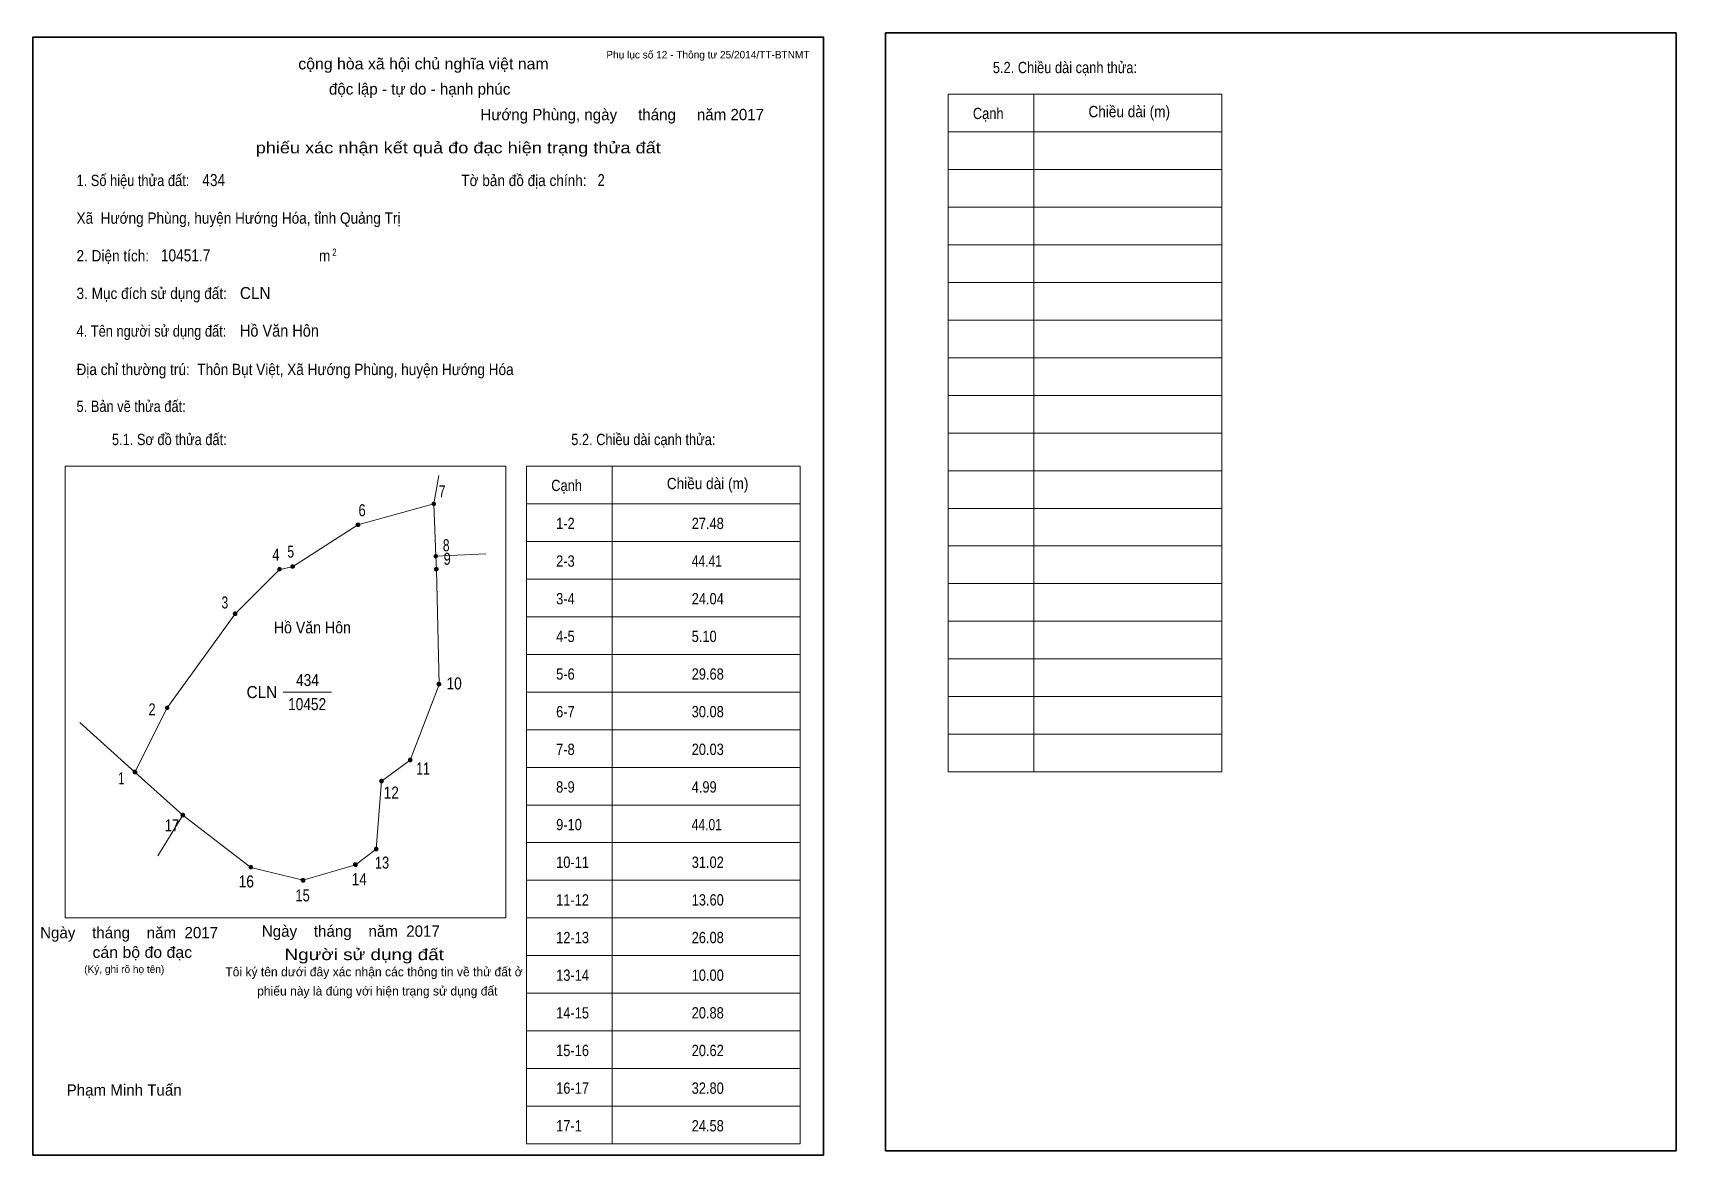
# Model space of a CAD drawing. Header units: centimetres. Extents: x 0 to 43.6, y 0 to 29.8.
import ezdxf
from ezdxf.enums import TextEntityAlignment as Align

# ---------------------------------------------------------------- set-up
doc = ezdxf.new("R2010")
doc.units = ezdxf.units.CM
doc.header["$LTSCALE"] = 0.12
for name, color, linetype in [('30', 7, 'Continuous'), ('34', 7, 'Continuous'), ('62', 7, 'Continuous')]:
    doc.layers.add(name, color=color, linetype=linetype)
for name, color, linetype, lineweight in [('32', 7, 'Continuous', 13), ('33', 7, 'Continuous', 13), ('61', 7, 'Continuous', 13), ('63', 7, 'Continuous', 13)]:
    doc.layers.add(name, color=color, linetype=linetype, lineweight=lineweight)

msp = doc.modelspace()

# ---------------------------------------------------------------- hatches: boundary and pattern name
at = {"layer": '32'}
for points in [[(10.6993, 17.3, 1), (10.5993, 17.3, 1)], [(8.6854, 16.7444, 1), (8.5854, 16.7444, 1)], [(10.7549, 15.9104, 1), (10.6549, 15.9104, 1)], [(6.6021, 15.5639, 1), (6.5021, 15.5639, 1)], [(6.9493, 15.6333, 1), (6.8493, 15.6333, 1)], [(10.7688, 15.5639, 1), (10.6687, 15.5639, 1)], [(5.4215, 14.3833, 1), (5.3215, 14.3833, 1)], [(10.8382, 12.5083, 1), (10.7382, 12.5083, 1)], [(3.616, 11.8833, 1), (3.516, 11.8833, 1)], [(10.0743, 10.4944, 1), (9.9743, 10.4944, 1)], [(2.7625, 10.1764, 1), (2.6625, 10.1764, 1)], [(9.3104, 9.9389, 1), (9.2104, 9.9389, 1)], [(4.0326, 9.0361, 1), (3.9326, 9.0361, 1)], [(9.1715, 8.1333, 1), (9.0715, 8.1333, 1)], [(5.8382, 7.6472, 1), (5.7382, 7.6472, 1)], [(8.616, 7.7167, 1), (8.516, 7.7167, 1)], [(7.2271, 7.3, 1), (7.1271, 7.3, 1)]]:
    msp.add_hatch(color=256, dxfattribs=at).paths.add_polyline_path(points)

# ---------------------------------------------------------------- linework, layer by layer
for centre in [(10.6493, 17.3), (8.6354, 16.7444), (10.7049, 15.9104), (6.5521, 15.5639), (6.8993, 15.6333), (10.7188, 15.5639), (5.3715, 14.3833), (10.7882, 12.5083), (3.566, 11.8833), (10.0243, 10.4944), (2.7125, 10.1764), (9.2604, 9.9389), (3.9826, 9.0361), (9.1215, 8.1333), (5.7882, 7.6472), (8.566, 7.7167), (7.1771, 7.3)]:
    msp.add_circle(centre, 0.05, dxfattribs=at)
at = {"layer": '33'}
msp.add_line((6.65, 12.3), (7.93, 12.3), dxfattribs=at)
at = {"layer": '61'}
for p, q in [((10.65, 17.3), (10.78, 18.05)), ((10.65, 17.3), (10.7, 15.91)), ((10.7, 15.91), (12.03, 15.97)), ((3.98, 9.03), (3.32, 7.95))]:
    msp.add_line(p, q, dxfattribs=at)
for points in [[(10.65, 17.3), (8.63, 16.74), (6.9, 15.63), (6.55, 15.56), (5.37, 14.38), (3.57, 11.88), (2.71, 10.17)], [(10.7, 15.91), (10.72, 15.56), (10.79, 12.5), (10.02, 10.49), (9.26, 9.93), (9.12, 8.13), (8.57, 7.71), (7.18, 7.3), (5.79, 7.64), (3.98, 9.03)], [(1.25, 11.49), (2.71, 10.17), (3.98, 9.03)]]:
    msp.add_lwpolyline(points, dxfattribs=at)
at = {"layer": '63'}
for p, q in [((24.31, 28.18), (31.58, 28.18)), ((24.31, 10.18), (24.31, 28.18)), ((26.59, 10.18), (26.59, 28.18)), ((31.58, 10.18), (31.58, 28.18)), ((24.31, 27.18), (31.58, 27.18)), ((24.31, 26.18), (31.58, 26.18)), ((24.31, 25.18), (31.58, 25.18)), ((24.31, 24.18), (31.58, 24.18)), ((24.31, 23.18), (31.58, 23.18)), ((24.31, 22.18), (31.58, 22.18)), ((24.31, 21.18), (31.58, 21.18)), ((24.31, 20.18), (31.58, 20.18)), ((24.31, 19.18), (31.58, 19.18)), ((0.86, 18.3), (12.56, 18.3)), ((0.86, 6.3), (0.86, 18.3)), ((12.56, 6.3), (12.56, 18.3)), ((13.11, 18.3), (20.38, 18.3)), ((13.11, 0.3), (13.11, 18.3)), ((15.39, 0.3), (15.39, 18.3)), ((20.38, 0.3), (20.38, 18.3)), ((24.31, 18.18), (31.58, 18.18)), ((13.11, 17.3), (20.38, 17.3)), ((24.31, 17.18), (31.58, 17.18)), ((13.11, 16.3), (20.38, 16.3)), ((24.31, 16.18), (31.58, 16.18)), ((13.11, 15.3), (20.38, 15.3)), ((24.31, 15.18), (31.58, 15.18)), ((13.11, 14.3), (20.38, 14.3)), ((24.31, 14.18), (31.58, 14.18)), ((13.11, 13.3), (20.38, 13.3)), ((24.31, 13.18), (31.58, 13.18)), ((13.11, 12.3), (20.38, 12.3)), ((24.31, 12.18), (31.58, 12.18)), ((24.31, 12.18), (31.58, 12.18)), ((13.11, 11.3), (20.38, 11.3)), ((24.31, 11.18), (31.58, 11.18)), ((13.11, 10.3), (20.38, 10.3)), ((24.31, 10.18), (31.58, 10.18)), ((13.11, 9.3), (20.38, 9.3)), ((13.11, 8.3), (20.38, 8.3)), ((13.11, 7.3), (20.38, 7.3)), ((0.86, 6.3), (12.56, 6.3)), ((13.11, 6.3), (20.38, 6.3)), ((13.11, 5.3), (20.38, 5.3)), ((13.11, 4.3), (20.38, 4.3)), ((13.11, 3.3), (20.38, 3.3)), ((13.11, 2.3), (20.38, 2.3)), ((13.11, 2.3), (20.38, 2.3)), ((13.11, 1.3), (20.38, 1.3)), ((13.11, 0.3), (20.38, 0.3))]:
    msp.add_line(p, q, dxfattribs=at)
at = {"layer": '63', "lineweight": 35}
for points in [[(0, 0), (0, 29.7), (21, 29.7), (21, 0)], [(22.65, 0.11), (22.65, 29.81), (43.65, 29.81), (43.65, 0.11)]]:
    msp.add_lwpolyline(points, close=True, dxfattribs=at)

# ---------------------------------------------------------------- texts
at = {"layer": '30'}
for s, width, p in [('1-2', 0.85, (13.9, 16.63)), ('27.48', 0.85, (17.5, 16.63)), ('2-3', 0.85, (13.9, 15.63)), ('44.41', 0.8, (17.5, 15.63)), ('3-4', 0.85, (13.9, 14.63)), ('24.04', 0.85, (17.5, 14.63)), ('4-5', 0.85, (13.9, 13.63)), ('5.10', 0.85, (17.5, 13.63)), ('5-6', 0.85, (13.9, 12.63)), ('29.68', 0.85, (17.5, 12.63)), ('6-7', 0.85, (13.9, 11.63)), ('30.08', 0.85, (17.5, 11.63)), ('7-8', 0.85, (13.9, 10.63)), ('20.03', 0.85, (17.5, 10.63)), ('8-9', 0.85, (13.9, 9.63)), ('4.99', 0.85, (17.5, 9.63)), ('9-10', 0.85, (13.9, 8.63)), ('44.01', 0.8, (17.5, 8.63)), ('10-11', 0.85, (13.9, 7.63)), ('31.02', 0.85, (17.5, 7.63)), ('11-12', 0.85, (13.9, 6.63)), ('13.60', 0.85, (17.5, 6.63)), ('12-13', 0.85, (13.9, 5.63)), ('26.08', 0.85, (17.5, 5.63)), ('13-14', 0.85, (13.9, 4.63)), ('10.00', 0.85, (17.5, 4.63)), ('14-15', 0.85, (13.9, 3.63)), ('20.88', 0.85, (17.5, 3.63)), ('15-16', 0.85, (13.9, 2.63)), ('20.62', 0.85, (17.5, 2.63)), ('16-17', 0.85, (13.9, 1.63)), ('32.80', 0.85, (17.5, 1.63)), ('17-1', 0.85, (13.9, 0.63)), ('24.58', 0.85, (17.5, 0.63))]:
    msp.add_text(s, height=0.3, dxfattribs=dict(at, width=width)).set_placement(p)
at = {"layer": '32'}
for s, width, p in [('7', 0.75, (10.87, 17.47)), ('6', 0.8, (8.745, 16.97)), ('5', 0.75, (6.85, 15.87)), ('8', 0.75, (10.98, 16.04)), ('4', 0.8, (6.455, 15.79)), ('9', 0.8, (11.005, 15.68)), ('3', 0.75, (5.1, 14.52)), ('10', 0.85, (11.19, 12.37)), ('2', 0.8, (3.165, 11.68)), ('1', 0.65, (2.35, 9.85)), ('11', 0.75, (10.365, 10.11)), ('12', 0.85, (9.52, 9.47)), ('17', 0.8, (3.695, 8.6)), ('13', 0.8, (9.275, 7.61)), ('16', 0.85, (5.67, 7.11)), ('14', 0.85, (8.67, 7.17)), ('15', 0.8, (7.165, 6.74))]:
    msp.add_text(s, height=0.32, dxfattribs=dict(at, width=width)).set_placement(p, align=Align.CENTER)
at = {"layer": '33', "width": 0.85}
for s, p in [('434', (7.295, 12.46)), ('10452', (7.285, 11.82))]:
    msp.add_text(s, height=0.32, dxfattribs=at).set_placement(p, align=Align.CENTER)
at = {"layer": '33', "width": 0.95}
msp.add_text('CLN', height=0.32, dxfattribs=at).set_placement((6.49, 12.14), align=Align.RIGHT)
at = {"layer": '34'}
for s, width, p in [('434', 0.85, (4.5, 25.74)), ('2', 0.8, (15, 25.74)), ('10451.7', 0.85, (3.4, 23.74)), ('CLN', 0.95, (5.5, 22.74)), ('Hồ Văn Hôn', 0.9, (5.5, 21.74))]:
    msp.add_text(s, height=0.32, dxfattribs=dict(at, width=width)).set_placement(p)
at = {"layer": '62', "width": 0.9}
msp.add_text('Hồ Văn Hôn', height=0.3125, dxfattribs=at).set_placement((7.425, 13.86), align=Align.CENTER)
at = {"layer": '63'}
for s, height, p in [('Phụ lục số 12 - Thông tư 25/2014/TT-BTNMT', 0.2, (20.63, 29.13)), ('Ngày    tháng    năm  2017', 0.3, (10.81, 5.8)), ('Ngày    tháng    năm  2017', 0.3, (4.92, 5.76)), ('(Ký, ghi rõ họ tên)', 0.2, (3.49, 4.84))]:
    msp.add_text(s, height=height, dxfattribs=at).set_placement(p, align=Align.RIGHT)
at = {"layer": '63', "width": 1.05}
msp.add_text('cộng hòa xã hội chủ nghĩa việt nam', height=0.3, dxfattribs=at).set_placement((10.375, 28.84), align=Align.CENTER)
at = {"layer": '63'}
for s, height, width, p in [('5.2. Chiều dài cạnh thửa:', 0.3, 0.85, (25.5, 28.74)), ('Cạnh', 0.3, 0.85, (24.97, 27.52)), ('Chiều dài (m)', 0.3, 0.9, (28.04, 27.57)), ('1. Số hiệu thửa đất:', 0.3, 0.85, (1.16, 25.74)), ('Tờ bản đồ địa chính:', 0.3, 0.9, (11.38, 25.74)), ('Xã  Hướng Phùng, huyện Hướng Hóa, tỉnh Quảng Trị', 0.3, 0.9, (1.16, 24.74)), ('2. Diện tích:', 0.3, 0.9, (1.16, 23.74)), ('2', 0.2, 0.8, (7.95, 23.88)), ('m', 0.3, 0.9, (7.6, 23.74)), ('3. Mục đích sử dụng đất:', 0.3, 0.9, (1.16, 22.74)), ('4. Tên người sử dụng đất:', 0.3, 0.85, (1.16, 21.74)), ('Địa chỉ thường trú:  Thôn Bụt Việt, Xã Hướng Phùng, huyện Hướng Hóa', 0.3, 0.9, (1.16, 20.72)), ('5. Bản vẽ thửa đất:', 0.3, 0.85, (1.16, 19.74)), ('5.1. Sơ đồ thửa đất:', 0.3, 0.85, (2.1, 18.86)), ('5.2. Chiều dài cạnh thửa:', 0.3, 0.85, (14.3, 18.86)), ('Cạnh', 0.3, 0.85, (13.77, 17.64)), ('Chiều dài (m)', 0.3, 0.9, (16.84, 17.69))]:
    msp.add_text(s, height=height, dxfattribs=dict(at, width=width)).set_placement(p)
for s, height, p in [('độc lập - tự do - hạnh phúc', 0.3, (10.275, 28.17)), ('Hướng Phùng, ngày     tháng     năm 2017', 0.3, (15.655, 27.49)), ('Tôi ký tên dưới đây xác nhận các thông tin về thử đất ở ', 0.24, (9.105, 4.75)), ('phiếu này là đúng với hiện trạng sử dụng đất', 0.24, (9.15, 4.24)), ('Phạm Minh Tuấn', 0.3, (2.425, 1.58))]:
    msp.add_text(s, height=height, dxfattribs=at).set_placement(p, align=Align.CENTER)
for s, width, p in [('phiếu xác nhận kết quả đo đạc hiện trạng thửa đất', 1.2, (16.68, 26.61)), ('cán bộ đo đạc', 1.05, (4.23, 5.24)), ('Người sử dụng đất', 1.25, (10.92, 5.18))]:
    msp.add_text(s, height=0.3, dxfattribs=dict(at, width=width)).set_placement(p, align=Align.RIGHT)

doc.saveas('drawing.dxf')
